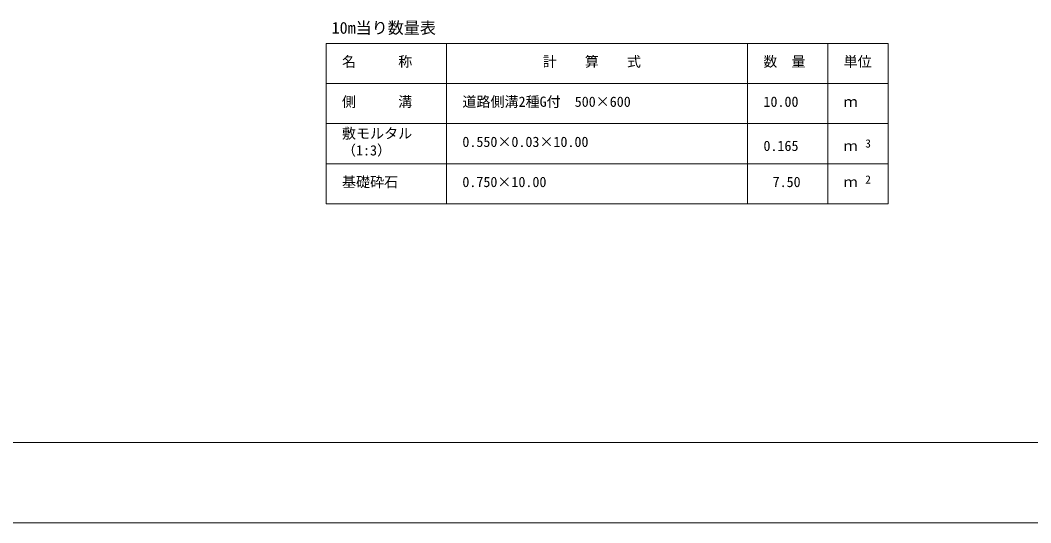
# Model space of a CAD drawing. Units: millimetres, scale not verified. Extents: x -2 to 84098, y 4 to 59404.
# Drawn here: x 41743 to 66925, y 4 to 12532 of the extents above; entities that cross this region are included whole.
import ezdxf
from ezdxf.enums import TextEntityAlignment as Align

# ---------------------------------------------------------------- set-up
doc = ezdxf.new("R2010")
doc.units = ezdxf.units.MM
doc.header["$LTSCALE"] = 100
for name, color, linetype, lineweight in [('D-MTR-FRAM（材料表図枠）', 2, 'Continuous', 18), ('D-TTL(外枠）', 2, 'Continuous', 18), ('DEFPOINTS_3', 8, 'Continuous', 18)]:
    doc.layers.add(name, color=color, linetype=linetype, lineweight=lineweight)
doc.layers.add('D-MTR-TXT(文字列）', color=7, linetype='Continuous')
doc.layers.add('D-MTR（材料表タイトル）', color=7, linetype='Continuous')
doc.styles.add('ＭＳ ゴシック', font='')
doc.styles.get('ＭＳ ゴシック').set_extended_font_data('MS Gothic')

msp = doc.modelspace()

# ---------------------------------------------------------------- linework, layer by layer
at = {"layer": 'D-MTR-FRAM（材料表図枠）'}
for p, q in [((49368.6, 11955.4), (63368.6, 11955.4)), ((49368.6, 7955.4), (49368.6, 11955.4)), ((52368.6, 7955.4), (52368.6, 11955.4)), ((59868.6, 7955.4), (59868.6, 11955.4)), ((61868.6, 8755.4), (61868.6, 11955.4)), ((61868.6, 7955.4), (61868.6, 11955.4)), ((63368.6, 7955.4), (63368.6, 11955.4)), ((49368.6, 10955.4), (63368.6, 10955.4)), ((49368.6, 9955.4), (63368.6, 9955.4)), ((49368.6, 8955.4), (63368.6, 8955.4)), ((49368.6, 7955.4), (63368.6, 7955.4))]:
    msp.add_line(p, q, dxfattribs=at)
at = {"layer": 'D-TTL(外枠）'}
msp.add_line((81797.9, 2004.1), (2297.9, 2004.1), dxfattribs=at)
at = {"layer": 'DEFPOINTS_3'}
msp.add_line((-2.1, 4.1), (84097.9, 4.1), dxfattribs=at)

# ---------------------------------------------------------------- texts
at = {"layer": 'D-MTR-TXT(文字列）', "style": 'ＭＳ ゴシック'}
for s, height, p in [('名\u3000\u3000\u3000称', 256.6, (49760.9, 11295.7)), ('計\u3000\u3000算\u3000\u3000式', 256.6, (54761.7, 11295.7)), ('数\u3000量', 256.6, (60260.9, 11295.7)), ('単位', 256.6, (62260.9, 11295.7)), ('側\u3000\u3000\u3000溝', 256.6, (49760.9, 10295.7)), ('道路側溝2種G付\u3000500×600', 256.6, (52760.9, 10295.7)), ('10.00', 256.6, (60263.6, 10295.7)), ('ｍ', 256.6, (62260.9, 10295.7)), ('敷モルタル', 256.6, (49760.9, 9505.7)), ('0.550×0.03×10.00', 256.6, (52760.9, 9295.7)), ('（1:3）', 256.6, (49760.9, 9083.5)), ('0.165', 256.6, (60263.6, 9195.7)), ('ｍ', 256.6, (62260.9, 9195.7)), ('3', 205.3, (62801.1, 9296.1)), ('基礎砕石', 256.6, (49760.9, 8295.7)), ('0.750×10.00', 256.6, (52760.9, 8295.7)), ('7.50', 256.6, (60491, 8295.7)), ('ｍ', 256.6, (62260.9, 8295.7)), ('2', 205.3, (62801.1, 8396.1))]:
    msp.add_text(s, height=height, dxfattribs=at).set_placement(p, align=Align.BOTTOM_LEFT)
at = {"layer": 'D-MTR（材料表タイトル）', "style": 'ＭＳ ゴシック'}
msp.add_text('10m当り数量表', height=293.3, dxfattribs=at).set_placement((49502.9, 12107.9), align=Align.BOTTOM_LEFT)

doc.saveas('drawing.dxf')
